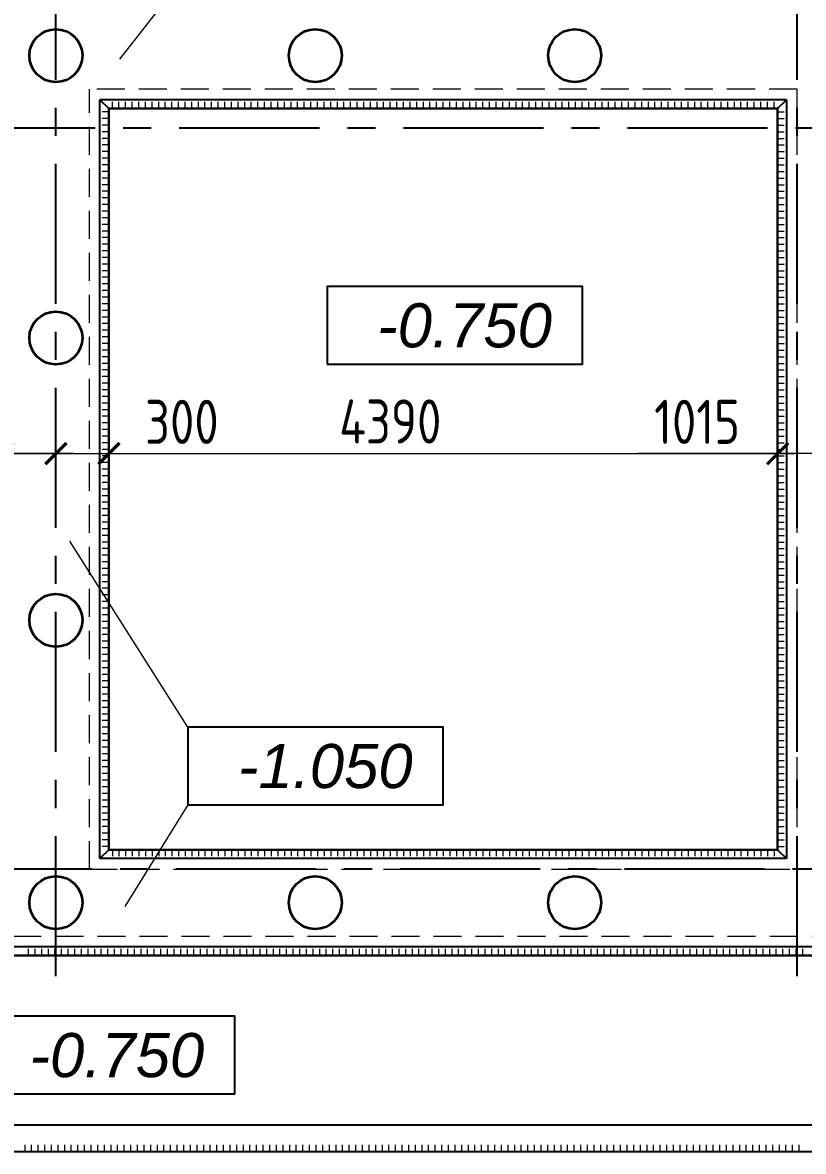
# Model space of a CAD drawing. Extents: x -12289450 to -10763036, y -7834513 to -6150123.
# Drawn here: x -11254070 to -11249645, y -7823181 to -7816784 of the extents above; entities that cross this region are included whole.
import ezdxf

# ---------------------------------------------------------------- set-up
doc = ezdxf.new("R2010")
doc.units = 0
doc.header["$LTSCALE"] = 25
doc.header["$PDMODE"] = 35
doc.linetypes.add('CENTER', pattern=[50.8, 31.75, -6.35, 6.35, -6.35])
doc.linetypes.add('HIDDEN', pattern=[9.525, 6.35, -3.175])
doc.layers.get('DefPoints').update_dxf_attribs({"color": 10, "lineweight": 30})
doc.layers.add('005-РАЗМЕРЫ', color=252, linetype='Continuous')
doc.layers.add('014-ОСИ', color=251, linetype='CENTER')
for name, color, linetype, lineweight in [('RAZMER', 7, 'Continuous', 9), ('Земля', 7, 'Continuous', 15), ('ФУНДАМЕНТ', 5, 'Continuous', 30)]:
    doc.layers.add(name, color=color, linetype=linetype, lineweight=lineweight)
doc.styles.add('GOST 2.304', font='cs_gost2304.shx')
doc.styles.get("Standard").update_dxf_attribs({"font": 'arial.ttf'})
doc.styles.add('Текстер', font='ariali.ttf')
doc.dimstyles.new('1', dxfattribs={"dimscale": 100, "dimtxt": 2.5, "dimasz": 1.2, "dimexe": 1, "dimexo": 1, "dimgap": 0.5, "dimtad": 1, "dimdec": 0, "dimzin": 0, "dimdsep": 46, "dimtxsty": 'GOST 2.304', "dimblk": 'ARCHTICK', "dimcen": 0.09, "dimdle": 1, "dimclrd": 256, "dimclre": 256, "dimclrt": 7, "dimadec": 0, "dimazin": 0, "dimtfac": 1, "dimtdec": 0, "dimtmove": 0, "dimatfit": 3, "dimldrblk": 'ARCHTICK', "dimfxl": 0, "dimtolj": 1, "dimtzin": 0, "dimlwd": 5, "dimlwe": 5, "dimarcsym": 0})

# ---------------------------------------------------------------- blocks, each defined once
blk = doc.blocks.new('Уровень')
at = {"color": 213, "linetype": 'ByBlock'}
blk.add_lwpolyline([(0, 0), (1543.7, 0), (1543.7, 468.7), (0, 468.7)], close=True, dxfattribs=at)
at = {"flags": 4}
blk.add_attdef('+-0.000', (69.7, 107.1), '', height=250, dxfattribs=at)
blk = doc.blocks.new('_ArchTick')
at = {"color": 0, "linetype": 'ByBlock', "const_width": 0.15}
blk.add_lwpolyline([(-0.5, -0.5), (0.5, 0.5)], dxfattribs=at)
blk = doc.blocks.new('*D1401')
at = {"layer": '005-РАЗМЕРЫ', "lineweight": 5, "transparency": 16777216}
for p, q in [((-11254180.9, -7819181.6), (-11254180.9, -7819126.6)), ((-11253880.9, -7819181.6), (-11253880.9, -7819126.6)), ((-11254180.9, -7819226.6), (-11254888.4, -7819226.6)), ((-11253780.9, -7819226.6), (-11254180.9, -7819226.6))]:
    blk.add_line(p, q, dxfattribs=at)
at = {"layer": 'DefPoints', "color": 0, "transparency": 16777216}
for p in [(-11254180.9, -7819226.6), (-11254180.9, -7819281.6), (-11253880.9, -7819281.6)]:
    blk.add_point(p, dxfattribs=at)
at = {"layer": '005-РАЗМЕРЫ', "lineweight": 5, "transparency": 16777216, "xscale": 120, "yscale": 120, "zscale": 120, "rotation": 180}
blk.add_blockref('_ArchTick', (-11254180.9, -7819226.6), dxfattribs=at)
at = {"layer": '005-РАЗМЕРЫ', "lineweight": 5, "transparency": 16777216, "xscale": 120, "yscale": 120, "zscale": 120}
blk.add_blockref('_ArchTick', (-11253880.9, -7819226.6), dxfattribs=at)
at = {"layer": '005-РАЗМЕРЫ', "color": 7, "transparency": 16777216, "insert": (-11254594.6, -7819046.4), "char_height": 250, "attachment_point": 5, "style": 'GOST 2.304'}
blk.add_mtext('\\A1;300', dxfattribs=at)
blk = doc.blocks.new('*D1402')
at = {"layer": '005-РАЗМЕРЫ', "lineweight": 5, "transparency": 16777216}
for p, q in [((-11253880.9, -7819181.6), (-11253880.9, -7819126.6)), ((-11253580.9, -7819181.6), (-11253580.9, -7819126.6)), ((-11253980.9, -7819226.6), (-11253580.9, -7819226.6)), ((-11253580.9, -7819226.6), (-11252873.4, -7819226.6))]:
    blk.add_line(p, q, dxfattribs=at)
at = {"layer": 'DefPoints', "color": 0, "transparency": 16777216}
for p in [(-11253580.9, -7819226.6), (-11253880.9, -7819281.6), (-11253580.9, -7819281.6)]:
    blk.add_point(p, dxfattribs=at)
at = {"layer": '005-РАЗМЕРЫ', "lineweight": 5, "transparency": 16777216, "xscale": 120, "yscale": 120, "zscale": 120, "rotation": 180}
blk.add_blockref('_ArchTick', (-11253880.9, -7819226.6), dxfattribs=at)
at = {"layer": '005-РАЗМЕРЫ', "lineweight": 5, "transparency": 16777216, "xscale": 120, "yscale": 120, "zscale": 120}
blk.add_blockref('_ArchTick', (-11253580.9, -7819226.6), dxfattribs=at)
at = {"layer": '005-РАЗМЕРЫ', "color": 7, "transparency": 16777216, "insert": (-11253167.1, -7819046.4), "char_height": 250, "attachment_point": 5, "style": 'GOST 2.304'}
blk.add_mtext('\\A1;300', dxfattribs=at)
blk = doc.blocks.new('*D1403')
at = {"layer": '005-РАЗМЕРЫ', "lineweight": 5, "transparency": 16777216}
for p, q in [((-11254180.9, -7819181.6), (-11254180.9, -7819126.6)), ((-11254280.9, -7819226.6), (-11249690.9, -7819226.6)), ((-11249790.9, -7819302.4), (-11249790.9, -7819326.6))]:
    blk.add_line(p, q, dxfattribs=at)
at = {"layer": 'DefPoints', "color": 0, "transparency": 16777216}
for p in [(-11249790.9, -7819202.4), (-11249790.9, -7819226.6), (-11254180.9, -7819281.6)]:
    blk.add_point(p, dxfattribs=at)
at = {"layer": '005-РАЗМЕРЫ', "lineweight": 5, "transparency": 16777216, "xscale": 120, "yscale": 120, "zscale": 120, "rotation": 180}
blk.add_blockref('_ArchTick', (-11254180.9, -7819226.6), dxfattribs=at)
at = {"layer": '005-РАЗМЕРЫ', "lineweight": 5, "transparency": 16777216, "xscale": 120, "yscale": 120, "zscale": 120}
blk.add_blockref('_ArchTick', (-11249790.9, -7819226.6), dxfattribs=at)
at = {"layer": '005-РАЗМЕРЫ', "color": 7, "transparency": 16777216, "insert": (-11251985.9, -7819044.4), "char_height": 250, "attachment_point": 5, "style": 'GOST 2.304'}
blk.add_mtext('\\A1;4390', dxfattribs=at)
blk = doc.blocks.new('*D1404')
at = {"layer": '005-РАЗМЕРЫ', "lineweight": 5, "transparency": 16777216}
for p, q in [((-11249790.9, -7819226.6), (-11250583.7, -7819226.6)), ((-11248775.9, -7819226.6), (-11249890.9, -7819226.6)), ((-11249790.9, -7819302.4), (-11249790.9, -7819326.6)), ((-11248775.9, -7819323.6), (-11248775.9, -7819326.6))]:
    blk.add_line(p, q, dxfattribs=at)
at = {"layer": 'DefPoints', "color": 0, "transparency": 16777216}
for p in [(-11249790.9, -7819202.4), (-11248775.9, -7819223.6), (-11248775.9, -7819226.6)]:
    blk.add_point(p, dxfattribs=at)
at = {"layer": '005-РАЗМЕРЫ', "lineweight": 5, "transparency": 16777216, "xscale": 120, "yscale": 120, "zscale": 120, "rotation": 180}
blk.add_blockref('_ArchTick', (-11249790.9, -7819226.6), dxfattribs=at)
at = {"layer": '005-РАЗМЕРЫ', "lineweight": 5, "transparency": 16777216, "xscale": 120, "yscale": 120, "zscale": 120}
blk.add_blockref('_ArchTick', (-11248775.9, -7819226.6), dxfattribs=at)
at = {"layer": '005-РАЗМЕРЫ', "color": 7, "transparency": 16777216, "insert": (-11250247.3, -7819046.4), "char_height": 250, "attachment_point": 5, "style": 'GOST 2.304'}
blk.add_mtext('\\A1;1015', dxfattribs=at)

msp = doc.modelspace()

# ---------------------------------------------------------------- linework, layer by layer
at = {"layer": '014-ОСИ'}
for points in [[(-11249680.9, -7822187.4), (-11249680.9, -7808173)], [(-11253880.9, -7822187.4), (-11253880.9, -7808273)], [(-11246037.8, -7817381.1), (-11263878.5, -7817381.1)], [(-11246055.6, -7821581.1), (-11263878.5, -7821581.1)]]:
    msp.add_lwpolyline(points, dxfattribs=at)
at = {"layer": 'RAZMER', "color": 211}
for points in [[(-11253107.5, -7816461.8), (-11253519.7, -7816991.5)], [(-11253133.3, -7820776.8), (-11253802.3, -7819722.2)], [(-11253133.3, -7821216.1), (-11253489.3, -7821792.6)]]:
    msp.add_lwpolyline(points, dxfattribs=at)
at = {"layer": 'Земля', "lineweight": 25}
for p, q in [((-11249740.9, -7817221.1), (-11249740.9, -7821521.1)), ((-11249740.9, -7821521.1), (-11253630.9, -7821521.1)), ((-11249400.9, -7822021.1), (-11259420.9, -7822021.1))]:
    msp.add_line(p, q, dxfattribs=at)
at = {"layer": 'Земля', "linetype": 'Continuous', "lineweight": 5, "ltscale": 3}
for p, q in [((-11253580.9, -7817289.9), (-11253618.4, -7817289.9)), ((-11249790.9, -7817271.1), (-11253580.9, -7817271.1)), ((-11253580.9, -7817271.1), (-11253580.9, -7821471.1)), ((-11253560.9, -7817271.1), (-11253560.9, -7817233.6)), ((-11253523.4, -7817271.1), (-11253523.4, -7817233.6)), ((-11253485.9, -7817271.1), (-11253485.9, -7817233.6)), ((-11253448.4, -7817271.1), (-11253448.4, -7817233.6)), ((-11253410.9, -7817271.1), (-11253410.9, -7817233.6)), ((-11253373.4, -7817271.1), (-11253373.4, -7817233.6)), ((-11253335.9, -7817271.1), (-11253335.9, -7817233.6)), ((-11253298.4, -7817271.1), (-11253298.4, -7817233.6)), ((-11253260.9, -7817271.1), (-11253260.9, -7817233.6)), ((-11253223.4, -7817271.1), (-11253223.4, -7817233.6)), ((-11253185.9, -7817271.1), (-11253185.9, -7817233.6)), ((-11253148.4, -7817271.1), (-11253148.4, -7817233.6)), ((-11253110.9, -7817271.1), (-11253110.9, -7817233.6)), ((-11253073.4, -7817271.1), (-11253073.4, -7817233.6)), ((-11253035.9, -7817271.1), (-11253035.9, -7817233.6)), ((-11252998.4, -7817271.1), (-11252998.4, -7817233.6)), ((-11252960.9, -7817271.1), (-11252960.9, -7817233.6)), ((-11252923.4, -7817271.1), (-11252923.4, -7817233.6)), ((-11252885.9, -7817271.1), (-11252885.9, -7817233.6)), ((-11252848.4, -7817271.1), (-11252848.4, -7817233.6)), ((-11252810.9, -7817271.1), (-11252810.9, -7817233.6)), ((-11252773.4, -7817271.1), (-11252773.4, -7817233.6)), ((-11252735.9, -7817271.1), (-11252735.9, -7817233.6)), ((-11252698.4, -7817271.1), (-11252698.4, -7817233.6)), ((-11252660.9, -7817271.1), (-11252660.9, -7817233.6)), ((-11252623.4, -7817271.1), (-11252623.4, -7817233.6)), ((-11252585.9, -7817271.1), (-11252585.9, -7817233.6)), ((-11252548.4, -7817271.1), (-11252548.4, -7817233.6)), ((-11252510.9, -7817271.1), (-11252510.9, -7817233.6)), ((-11252473.4, -7817271.1), (-11252473.4, -7817233.6)), ((-11252435.9, -7817271.1), (-11252435.9, -7817233.6)), ((-11252398.4, -7817271.1), (-11252398.4, -7817233.6)), ((-11252360.9, -7817271.1), (-11252360.9, -7817233.6)), ((-11252323.4, -7817271.1), (-11252323.4, -7817233.6)), ((-11252285.9, -7817271.1), (-11252285.9, -7817233.6)), ((-11252248.4, -7817271.1), (-11252248.4, -7817233.6)), ((-11252210.9, -7817271.1), (-11252210.9, -7817233.6)), ((-11252173.4, -7817271.1), (-11252173.4, -7817233.6)), ((-11252135.9, -7817271.1), (-11252135.9, -7817233.6)), ((-11252098.4, -7817271.1), (-11252098.4, -7817233.6)), ((-11252060.9, -7817271.1), (-11252060.9, -7817233.6)), ((-11252023.4, -7817271.1), (-11252023.4, -7817233.6)), ((-11251985.9, -7817271.1), (-11251985.9, -7817233.6)), ((-11251948.4, -7817271.1), (-11251948.4, -7817233.6)), ((-11251910.9, -7817271.1), (-11251910.9, -7817233.6)), ((-11251873.4, -7817271.1), (-11251873.4, -7817233.6)), ((-11251835.9, -7817271.1), (-11251835.9, -7817233.6)), ((-11251798.4, -7817271.1), (-11251798.4, -7817233.6)), ((-11251760.9, -7817271.1), (-11251760.9, -7817233.6)), ((-11251723.4, -7817271.1), (-11251723.4, -7817233.6)), ((-11251685.9, -7817271.1), (-11251685.9, -7817233.6)), ((-11251648.4, -7817271.1), (-11251648.4, -7817233.6)), ((-11251610.9, -7817271.1), (-11251610.9, -7817233.6)), ((-11251573.4, -7817271.1), (-11251573.4, -7817233.6)), ((-11251535.9, -7817271.1), (-11251535.9, -7817233.6)), ((-11251498.4, -7817271.1), (-11251498.4, -7817233.6)), ((-11251460.9, -7817271.1), (-11251460.9, -7817233.6)), ((-11251423.4, -7817271.1), (-11251423.4, -7817233.6)), ((-11251385.9, -7817271.1), (-11251385.9, -7817233.6)), ((-11251348.4, -7817271.1), (-11251348.4, -7817233.6)), ((-11251310.9, -7817271.1), (-11251310.9, -7817233.6)), ((-11251273.4, -7817271.1), (-11251273.4, -7817233.6)), ((-11251235.9, -7817271.1), (-11251235.9, -7817233.6)), ((-11251198.4, -7817271.1), (-11251198.4, -7817233.6)), ((-11251160.9, -7817271.1), (-11251160.9, -7817233.6)), ((-11251123.4, -7817271.1), (-11251123.4, -7817233.6)), ((-11251085.9, -7817271.1), (-11251085.9, -7817233.6)), ((-11251048.4, -7817271.1), (-11251048.4, -7817233.6)), ((-11251010.9, -7817271.1), (-11251010.9, -7817233.6)), ((-11250973.4, -7817271.1), (-11250973.4, -7817233.6)), ((-11250935.9, -7817271.1), (-11250935.9, -7817233.6)), ((-11250898.4, -7817271.1), (-11250898.4, -7817233.6)), ((-11250860.9, -7817271.1), (-11250860.9, -7817233.6)), ((-11250823.4, -7817271.1), (-11250823.4, -7817233.6)), ((-11250785.9, -7817271.1), (-11250785.9, -7817233.6)), ((-11250748.4, -7817271.1), (-11250748.4, -7817233.6)), ((-11250710.9, -7817271.1), (-11250710.9, -7817233.6)), ((-11250673.4, -7817271.1), (-11250673.4, -7817233.6)), ((-11250635.9, -7817271.1), (-11250635.9, -7817233.6)), ((-11250598.4, -7817271.1), (-11250598.4, -7817233.6)), ((-11250560.9, -7817271.1), (-11250560.9, -7817233.6)), ((-11250523.4, -7817271.1), (-11250523.4, -7817233.6)), ((-11250485.9, -7817271.1), (-11250485.9, -7817233.6)), ((-11250448.4, -7817271.1), (-11250448.4, -7817233.6)), ((-11250410.9, -7817271.1), (-11250410.9, -7817233.6)), ((-11250373.4, -7817271.1), (-11250373.4, -7817233.6)), ((-11250335.9, -7817271.1), (-11250335.9, -7817233.6)), ((-11250298.4, -7817271.1), (-11250298.4, -7817233.6)), ((-11250260.9, -7817271.1), (-11250260.9, -7817233.6)), ((-11250223.4, -7817271.1), (-11250223.4, -7817233.6)), ((-11250185.9, -7817271.1), (-11250185.9, -7817233.6)), ((-11250148.4, -7817271.1), (-11250148.4, -7817233.6)), ((-11250110.9, -7817271.1), (-11250110.9, -7817233.6)), ((-11250073.4, -7817271.1), (-11250073.4, -7817233.6)), ((-11250035.9, -7817271.1), (-11250035.9, -7817233.6)), ((-11249998.4, -7817271.1), (-11249998.4, -7817233.6)), ((-11249960.9, -7817271.1), (-11249960.9, -7817233.6)), ((-11249923.4, -7817271.1), (-11249923.4, -7817233.6)), ((-11249885.9, -7817271.1), (-11249885.9, -7817233.6)), ((-11249848.4, -7817271.1), (-11249848.4, -7817233.6)), ((-11249810.9, -7817271.1), (-11249810.9, -7817233.6)), ((-11249790.9, -7821471.1), (-11249790.9, -7817271.1)), ((-11249790.9, -7817289.9), (-11249753.4, -7817289.9)), ((-11253580.9, -7817327.4), (-11253618.4, -7817327.4)), ((-11249790.9, -7817327.4), (-11249753.4, -7817327.4)), ((-11253580.9, -7817364.9), (-11253618.4, -7817364.9)), ((-11253580.9, -7817402.4), (-11253618.4, -7817402.4)), ((-11249790.9, -7817364.9), (-11249753.4, -7817364.9)), ((-11249790.9, -7817402.4), (-11249753.4, -7817402.4)), ((-11253580.9, -7817439.9), (-11253618.4, -7817439.9)), ((-11253580.9, -7817477.4), (-11253618.4, -7817477.4)), ((-11249790.9, -7817439.9), (-11249753.4, -7817439.9)), ((-11249790.9, -7817477.4), (-11249753.4, -7817477.4)), ((-11253580.9, -7817514.9), (-11253618.4, -7817514.9)), ((-11253580.9, -7817552.4), (-11253618.4, -7817552.4)), ((-11249790.9, -7817514.9), (-11249753.4, -7817514.9)), ((-11249790.9, -7817552.4), (-11249753.4, -7817552.4)), ((-11253580.9, -7817589.9), (-11253618.4, -7817589.9)), ((-11249790.9, -7817589.9), (-11249753.4, -7817589.9)), ((-11253580.9, -7817627.4), (-11253618.4, -7817627.4)), ((-11253580.9, -7817664.9), (-11253618.4, -7817664.9)), ((-11249790.9, -7817627.4), (-11249753.4, -7817627.4)), ((-11249790.9, -7817664.9), (-11249753.4, -7817664.9)), ((-11253580.9, -7817702.4), (-11253618.4, -7817702.4)), ((-11253580.9, -7817739.9), (-11253618.4, -7817739.9)), ((-11249790.9, -7817702.4), (-11249753.4, -7817702.4)), ((-11249790.9, -7817739.9), (-11249753.4, -7817739.9)), ((-11253580.9, -7817777.4), (-11253618.4, -7817777.4)), ((-11249790.9, -7817777.4), (-11249753.4, -7817777.4)), ((-11253580.9, -7817814.9), (-11253618.4, -7817814.9)), ((-11253580.9, -7817852.4), (-11253618.4, -7817852.4)), ((-11249790.9, -7817814.9), (-11249753.4, -7817814.9)), ((-11249790.9, -7817852.4), (-11249753.4, -7817852.4)), ((-11253580.9, -7817889.9), (-11253618.4, -7817889.9)), ((-11253580.9, -7817927.4), (-11253618.4, -7817927.4)), ((-11249790.9, -7817889.9), (-11249753.4, -7817889.9)), ((-11249790.9, -7817927.4), (-11249753.4, -7817927.4)), ((-11253580.9, -7817964.9), (-11253618.4, -7817964.9)), ((-11249790.9, -7817964.9), (-11249753.4, -7817964.9)), ((-11253580.9, -7818002.4), (-11253618.4, -7818002.4)), ((-11253580.9, -7818039.9), (-11253618.4, -7818039.9)), ((-11249790.9, -7818002.4), (-11249753.4, -7818002.4)), ((-11249790.9, -7818039.9), (-11249753.4, -7818039.9)), ((-11253580.9, -7818077.4), (-11253618.4, -7818077.4)), ((-11253580.9, -7818114.9), (-11253618.4, -7818114.9)), ((-11249790.9, -7818077.4), (-11249753.4, -7818077.4)), ((-11249790.9, -7818114.9), (-11249753.4, -7818114.9)), ((-11253580.9, -7818152.4), (-11253618.4, -7818152.4)), ((-11253580.9, -7818189.9), (-11253618.4, -7818189.9)), ((-11249790.9, -7818152.4), (-11249753.4, -7818152.4)), ((-11249790.9, -7818189.9), (-11249753.4, -7818189.9)), ((-11253580.9, -7818227.4), (-11253618.4, -7818227.4)), ((-11249790.9, -7818227.4), (-11249753.4, -7818227.4)), ((-11253580.9, -7818264.9), (-11253618.4, -7818264.9)), ((-11253580.9, -7818302.4), (-11253618.4, -7818302.4)), ((-11249790.9, -7818264.9), (-11249753.4, -7818264.9)), ((-11249790.9, -7818302.4), (-11249753.4, -7818302.4)), ((-11253580.9, -7818339.9), (-11253618.4, -7818339.9)), ((-11253580.9, -7818377.4), (-11253618.4, -7818377.4)), ((-11249790.9, -7818339.9), (-11249753.4, -7818339.9)), ((-11249790.9, -7818377.4), (-11249753.4, -7818377.4)), ((-11253580.9, -7818414.9), (-11253618.4, -7818414.9)), ((-11249790.9, -7818414.9), (-11249753.4, -7818414.9)), ((-11253580.9, -7818452.4), (-11253618.4, -7818452.4)), ((-11253580.9, -7818489.9), (-11253618.4, -7818489.9)), ((-11249790.9, -7818452.4), (-11249753.4, -7818452.4)), ((-11249790.9, -7818489.9), (-11249753.4, -7818489.9)), ((-11253580.9, -7818527.4), (-11253618.4, -7818527.4)), ((-11253580.9, -7818564.9), (-11253618.4, -7818564.9)), ((-11249790.9, -7818527.4), (-11249753.4, -7818527.4)), ((-11249790.9, -7818564.9), (-11249753.4, -7818564.9)), ((-11253580.9, -7818602.4), (-11253618.4, -7818602.4)), ((-11253580.9, -7818639.9), (-11253618.4, -7818639.9)), ((-11249790.9, -7818602.4), (-11249753.4, -7818602.4)), ((-11249790.9, -7818639.9), (-11249753.4, -7818639.9)), ((-11253580.9, -7818677.4), (-11253618.4, -7818677.4)), ((-11249790.9, -7818677.4), (-11249753.4, -7818677.4)), ((-11253580.9, -7818714.9), (-11253618.4, -7818714.9)), ((-11253580.9, -7818752.4), (-11253618.4, -7818752.4)), ((-11249790.9, -7818714.9), (-11249753.4, -7818714.9)), ((-11249790.9, -7818752.4), (-11249753.4, -7818752.4)), ((-11253580.9, -7818789.9), (-11253618.4, -7818789.9)), ((-11253580.9, -7818827.4), (-11253618.4, -7818827.4)), ((-11249790.9, -7818789.9), (-11249753.4, -7818789.9)), ((-11249790.9, -7818827.4), (-11249753.4, -7818827.4)), ((-11253580.9, -7818864.9), (-11253618.4, -7818864.9)), ((-11249790.9, -7818864.9), (-11249753.4, -7818864.9)), ((-11253580.9, -7818902.4), (-11253618.4, -7818902.4)), ((-11253580.9, -7818939.9), (-11253618.4, -7818939.9)), ((-11249790.9, -7818902.4), (-11249753.4, -7818902.4)), ((-11249790.9, -7818939.9), (-11249753.4, -7818939.9)), ((-11253580.9, -7818977.4), (-11253618.4, -7818977.4)), ((-11253580.9, -7819014.9), (-11253618.4, -7819014.9)), ((-11249790.9, -7818977.4), (-11249753.4, -7818977.4)), ((-11249790.9, -7819014.9), (-11249753.4, -7819014.9)), ((-11253580.9, -7819052.4), (-11253618.4, -7819052.4)), ((-11249790.9, -7819052.4), (-11249753.4, -7819052.4)), ((-11253580.9, -7819089.9), (-11253618.4, -7819089.9)), ((-11253580.9, -7819127.4), (-11253618.4, -7819127.4)), ((-11249790.9, -7819089.9), (-11249753.4, -7819089.9)), ((-11249790.9, -7819127.4), (-11249753.4, -7819127.4)), ((-11253580.9, -7819164.9), (-11253618.4, -7819164.9)), ((-11253580.9, -7819202.4), (-11253618.4, -7819202.4)), ((-11249790.9, -7819164.9), (-11249753.4, -7819164.9)), ((-11249790.9, -7819202.4), (-11249753.4, -7819202.4)), ((-11253580.9, -7819239.9), (-11253618.4, -7819239.9)), ((-11253580.9, -7819277.4), (-11253618.4, -7819277.4)), ((-11249790.9, -7819239.9), (-11249753.4, -7819239.9)), ((-11249790.9, -7819277.4), (-11249753.4, -7819277.4)), ((-11253580.9, -7819314.9), (-11253618.4, -7819314.9)), ((-11249790.9, -7819314.9), (-11249753.4, -7819314.9)), ((-11253580.9, -7819352.4), (-11253618.4, -7819352.4)), ((-11253580.9, -7819389.9), (-11253618.4, -7819389.9)), ((-11249790.9, -7819352.4), (-11249753.4, -7819352.4)), ((-11249790.9, -7819389.9), (-11249753.4, -7819389.9)), ((-11253580.9, -7819427.4), (-11253618.4, -7819427.4)), ((-11253580.9, -7819464.9), (-11253618.4, -7819464.9)), ((-11249790.9, -7819427.4), (-11249753.4, -7819427.4)), ((-11249790.9, -7819464.9), (-11249753.4, -7819464.9)), ((-11253580.9, -7819502.4), (-11253618.4, -7819502.4)), ((-11249790.9, -7819502.4), (-11249753.4, -7819502.4)), ((-11253580.9, -7819539.9), (-11253618.4, -7819539.9)), ((-11253580.9, -7819577.4), (-11253618.4, -7819577.4)), ((-11249790.9, -7819539.9), (-11249753.4, -7819539.9)), ((-11249790.9, -7819577.4), (-11249753.4, -7819577.4)), ((-11253580.9, -7819614.9), (-11253618.4, -7819614.9)), ((-11253580.9, -7819652.4), (-11253618.4, -7819652.4)), ((-11249790.9, -7819614.9), (-11249753.4, -7819614.9)), ((-11249790.9, -7819652.4), (-11249753.4, -7819652.4)), ((-11253580.9, -7819689.9), (-11253618.4, -7819689.9)), ((-11253580.9, -7819727.4), (-11253618.4, -7819727.4)), ((-11249790.9, -7819689.9), (-11249753.4, -7819689.9)), ((-11249790.9, -7819727.4), (-11249753.4, -7819727.4)), ((-11253580.9, -7819764.9), (-11253618.4, -7819764.9)), ((-11249790.9, -7819764.9), (-11249753.4, -7819764.9)), ((-11253580.9, -7819802.4), (-11253618.4, -7819802.4)), ((-11253580.9, -7819839.9), (-11253618.4, -7819839.9)), ((-11249790.9, -7819802.4), (-11249753.4, -7819802.4)), ((-11249790.9, -7819839.9), (-11249753.4, -7819839.9)), ((-11253580.9, -7819877.4), (-11253618.4, -7819877.4)), ((-11253580.9, -7819914.9), (-11253618.4, -7819914.9)), ((-11249790.9, -7819877.4), (-11249753.4, -7819877.4)), ((-11249790.9, -7819914.9), (-11249753.4, -7819914.9)), ((-11253580.9, -7819952.4), (-11253618.4, -7819952.4)), ((-11249790.9, -7819952.4), (-11249753.4, -7819952.4)), ((-11253580.9, -7819989.9), (-11253618.4, -7819989.9)), ((-11253580.9, -7820027.4), (-11253618.4, -7820027.4)), ((-11249790.9, -7819989.9), (-11249753.4, -7819989.9)), ((-11249790.9, -7820027.4), (-11249753.4, -7820027.4)), ((-11253580.9, -7820064.9), (-11253618.4, -7820064.9)), ((-11253580.9, -7820102.4), (-11253618.4, -7820102.4)), ((-11249790.9, -7820064.9), (-11249753.4, -7820064.9)), ((-11249790.9, -7820102.4), (-11249753.4, -7820102.4)), ((-11253580.9, -7820139.9), (-11253618.4, -7820139.9)), ((-11249790.9, -7820139.9), (-11249753.4, -7820139.9)), ((-11253580.9, -7820177.4), (-11253618.4, -7820177.4)), ((-11253580.9, -7820214.9), (-11253618.4, -7820214.9)), ((-11249790.9, -7820177.4), (-11249753.4, -7820177.4)), ((-11249790.9, -7820214.9), (-11249753.4, -7820214.9)), ((-11253580.9, -7820252.4), (-11253618.4, -7820252.4)), ((-11253580.9, -7820289.9), (-11253618.4, -7820289.9)), ((-11249790.9, -7820252.4), (-11249753.4, -7820252.4)), ((-11249790.9, -7820289.9), (-11249753.4, -7820289.9)), ((-11253580.9, -7820327.4), (-11253618.4, -7820327.4)), ((-11253580.9, -7820364.9), (-11253618.4, -7820364.9)), ((-11249790.9, -7820327.4), (-11249753.4, -7820327.4)), ((-11249790.9, -7820364.9), (-11249753.4, -7820364.9)), ((-11253580.9, -7820402.4), (-11253618.4, -7820402.4)), ((-11249790.9, -7820402.4), (-11249753.4, -7820402.4)), ((-11253580.9, -7820439.9), (-11253618.4, -7820439.9)), ((-11253580.9, -7820477.4), (-11253618.4, -7820477.4)), ((-11249790.9, -7820439.9), (-11249753.4, -7820439.9)), ((-11249790.9, -7820477.4), (-11249753.4, -7820477.4)), ((-11253580.9, -7820514.9), (-11253618.4, -7820514.9)), ((-11253580.9, -7820552.4), (-11253618.4, -7820552.4)), ((-11249790.9, -7820514.9), (-11249753.4, -7820514.9)), ((-11249790.9, -7820552.4), (-11249753.4, -7820552.4)), ((-11253580.9, -7820589.9), (-11253618.4, -7820589.9)), ((-11249790.9, -7820589.9), (-11249753.4, -7820589.9)), ((-11253580.9, -7820627.4), (-11253618.4, -7820627.4)), ((-11253580.9, -7820664.9), (-11253618.4, -7820664.9)), ((-11249790.9, -7820627.4), (-11249753.4, -7820627.4)), ((-11249790.9, -7820664.9), (-11249753.4, -7820664.9)), ((-11253580.9, -7820702.4), (-11253618.4, -7820702.4)), ((-11253580.9, -7820739.9), (-11253618.4, -7820739.9)), ((-11249790.9, -7820702.4), (-11249753.4, -7820702.4)), ((-11249790.9, -7820739.9), (-11249753.4, -7820739.9)), ((-11253580.9, -7820777.4), (-11253618.4, -7820777.4)), ((-11253580.9, -7820814.9), (-11253618.4, -7820814.9)), ((-11249790.9, -7820777.4), (-11249753.4, -7820777.4)), ((-11249790.9, -7820814.9), (-11249753.4, -7820814.9)), ((-11253580.9, -7820852.4), (-11253618.4, -7820852.4)), ((-11249790.9, -7820852.4), (-11249753.4, -7820852.4)), ((-11253580.9, -7820889.9), (-11253618.4, -7820889.9)), ((-11253580.9, -7820927.4), (-11253618.4, -7820927.4)), ((-11249790.9, -7820889.9), (-11249753.4, -7820889.9)), ((-11249790.9, -7820927.4), (-11249753.4, -7820927.4)), ((-11253580.9, -7820964.9), (-11253618.4, -7820964.9)), ((-11253580.9, -7821002.4), (-11253618.4, -7821002.4)), ((-11249790.9, -7820964.9), (-11249753.4, -7820964.9)), ((-11249790.9, -7821002.4), (-11249753.4, -7821002.4)), ((-11253580.9, -7821039.9), (-11253618.4, -7821039.9)), ((-11249790.9, -7821039.9), (-11249753.4, -7821039.9)), ((-11253580.9, -7821077.4), (-11253618.4, -7821077.4)), ((-11253580.9, -7821114.9), (-11253618.4, -7821114.9)), ((-11249790.9, -7821077.4), (-11249753.4, -7821077.4)), ((-11249790.9, -7821114.9), (-11249753.4, -7821114.9)), ((-11253580.9, -7821152.4), (-11253618.4, -7821152.4)), ((-11253580.9, -7821189.9), (-11253618.4, -7821189.9)), ((-11249790.9, -7821152.4), (-11249753.4, -7821152.4)), ((-11249790.9, -7821189.9), (-11249753.4, -7821189.9)), ((-11253580.9, -7821227.4), (-11253618.4, -7821227.4)), ((-11249790.9, -7821227.4), (-11249753.4, -7821227.4)), ((-11253580.9, -7821264.9), (-11253618.4, -7821264.9)), ((-11253580.9, -7821302.4), (-11253618.4, -7821302.4)), ((-11249790.9, -7821264.9), (-11249753.4, -7821264.9)), ((-11249790.9, -7821302.4), (-11249753.4, -7821302.4)), ((-11253580.9, -7821339.9), (-11253618.4, -7821339.9)), ((-11253580.9, -7821377.4), (-11253618.4, -7821377.4)), ((-11249790.9, -7821339.9), (-11249753.4, -7821339.9)), ((-11249790.9, -7821377.4), (-11249753.4, -7821377.4)), ((-11253580.9, -7821414.9), (-11253618.4, -7821414.9)), ((-11253580.9, -7821452.4), (-11253618.4, -7821452.4)), ((-11249790.9, -7821414.9), (-11249753.4, -7821414.9)), ((-11249790.9, -7821452.4), (-11249753.4, -7821452.4)), ((-11253580.9, -7821471.1), (-11249790.9, -7821471.1)), ((-11253560.9, -7821471.1), (-11253560.9, -7821508.6)), ((-11253523.4, -7821471.1), (-11253523.4, -7821508.6)), ((-11253485.9, -7821471.1), (-11253485.9, -7821508.6)), ((-11253448.4, -7821471.1), (-11253448.4, -7821508.6)), ((-11253410.9, -7821471.1), (-11253410.9, -7821508.6)), ((-11253373.4, -7821471.1), (-11253373.4, -7821508.6)), ((-11253335.9, -7821471.1), (-11253335.9, -7821508.6)), ((-11253298.4, -7821471.1), (-11253298.4, -7821508.6)), ((-11253260.9, -7821471.1), (-11253260.9, -7821508.6)), ((-11253223.4, -7821471.1), (-11253223.4, -7821508.6)), ((-11253185.9, -7821471.1), (-11253185.9, -7821508.6)), ((-11253148.4, -7821471.1), (-11253148.4, -7821508.6)), ((-11253110.9, -7821471.1), (-11253110.9, -7821508.6)), ((-11253073.4, -7821471.1), (-11253073.4, -7821508.6)), ((-11253035.9, -7821471.1), (-11253035.9, -7821508.6)), ((-11252998.4, -7821471.1), (-11252998.4, -7821508.6)), ((-11252960.9, -7821471.1), (-11252960.9, -7821508.6)), ((-11252923.4, -7821471.1), (-11252923.4, -7821508.6)), ((-11252885.9, -7821471.1), (-11252885.9, -7821508.6)), ((-11252848.4, -7821471.1), (-11252848.4, -7821508.6)), ((-11252810.9, -7821471.1), (-11252810.9, -7821508.6)), ((-11252773.4, -7821471.1), (-11252773.4, -7821508.6)), ((-11252735.9, -7821471.1), (-11252735.9, -7821508.6)), ((-11252698.4, -7821471.1), (-11252698.4, -7821508.6)), ((-11252660.9, -7821471.1), (-11252660.9, -7821508.6)), ((-11252623.4, -7821471.1), (-11252623.4, -7821508.6)), ((-11252585.9, -7821471.1), (-11252585.9, -7821508.6)), ((-11252548.4, -7821471.1), (-11252548.4, -7821508.6)), ((-11252510.9, -7821471.1), (-11252510.9, -7821508.6)), ((-11252473.4, -7821471.1), (-11252473.4, -7821508.6)), ((-11252435.9, -7821471.1), (-11252435.9, -7821508.6)), ((-11252398.4, -7821471.1), (-11252398.4, -7821508.6)), ((-11252360.9, -7821471.1), (-11252360.9, -7821508.6)), ((-11252323.4, -7821471.1), (-11252323.4, -7821508.6)), ((-11252285.9, -7821471.1), (-11252285.9, -7821508.6)), ((-11252248.4, -7821471.1), (-11252248.4, -7821508.6)), ((-11252210.9, -7821471.1), (-11252210.9, -7821508.6)), ((-11252173.4, -7821471.1), (-11252173.4, -7821508.6)), ((-11252135.9, -7821471.1), (-11252135.9, -7821508.6)), ((-11252098.4, -7821471.1), (-11252098.4, -7821508.6)), ((-11252060.9, -7821471.1), (-11252060.9, -7821508.6)), ((-11252023.4, -7821471.1), (-11252023.4, -7821508.6)), ((-11251985.9, -7821471.1), (-11251985.9, -7821508.6)), ((-11251948.4, -7821471.1), (-11251948.4, -7821508.6)), ((-11251910.9, -7821471.1), (-11251910.9, -7821508.6)), ((-11251873.4, -7821471.1), (-11251873.4, -7821508.6)), ((-11251835.9, -7821471.1), (-11251835.9, -7821508.6)), ((-11251798.4, -7821471.1), (-11251798.4, -7821508.6)), ((-11251760.9, -7821471.1), (-11251760.9, -7821508.6)), ((-11251723.4, -7821471.1), (-11251723.4, -7821508.6)), ((-11251685.9, -7821471.1), (-11251685.9, -7821508.6)), ((-11251648.4, -7821471.1), (-11251648.4, -7821508.6)), ((-11251610.9, -7821471.1), (-11251610.9, -7821508.6)), ((-11251573.4, -7821471.1), (-11251573.4, -7821508.6)), ((-11251535.9, -7821471.1), (-11251535.9, -7821508.6)), ((-11251498.4, -7821471.1), (-11251498.4, -7821508.6)), ((-11251460.9, -7821471.1), (-11251460.9, -7821508.6)), ((-11251423.4, -7821471.1), (-11251423.4, -7821508.6)), ((-11251385.9, -7821471.1), (-11251385.9, -7821508.6)), ((-11251348.4, -7821471.1), (-11251348.4, -7821508.6)), ((-11251310.9, -7821471.1), (-11251310.9, -7821508.6)), ((-11251273.4, -7821471.1), (-11251273.4, -7821508.6)), ((-11251235.9, -7821471.1), (-11251235.9, -7821508.6)), ((-11251198.4, -7821471.1), (-11251198.4, -7821508.6)), ((-11251160.9, -7821471.1), (-11251160.9, -7821508.6)), ((-11251123.4, -7821471.1), (-11251123.4, -7821508.6)), ((-11251085.9, -7821471.1), (-11251085.9, -7821508.6)), ((-11251048.4, -7821471.1), (-11251048.4, -7821508.6)), ((-11251010.9, -7821471.1), (-11251010.9, -7821508.6)), ((-11250973.4, -7821471.1), (-11250973.4, -7821508.6)), ((-11250935.9, -7821471.1), (-11250935.9, -7821508.6)), ((-11250898.4, -7821471.1), (-11250898.4, -7821508.6)), ((-11250860.9, -7821471.1), (-11250860.9, -7821508.6)), ((-11250823.4, -7821471.1), (-11250823.4, -7821508.6)), ((-11250785.9, -7821471.1), (-11250785.9, -7821508.6)), ((-11250748.4, -7821471.1), (-11250748.4, -7821508.6)), ((-11250710.9, -7821471.1), (-11250710.9, -7821508.6)), ((-11250673.4, -7821471.1), (-11250673.4, -7821508.6)), ((-11250635.9, -7821471.1), (-11250635.9, -7821508.6)), ((-11250598.4, -7821471.1), (-11250598.4, -7821508.6)), ((-11250560.9, -7821471.1), (-11250560.9, -7821508.6)), ((-11250523.4, -7821471.1), (-11250523.4, -7821508.6)), ((-11250485.9, -7821471.1), (-11250485.9, -7821508.6)), ((-11250448.4, -7821471.1), (-11250448.4, -7821508.6)), ((-11250410.9, -7821471.1), (-11250410.9, -7821508.6)), ((-11250373.4, -7821471.1), (-11250373.4, -7821508.6)), ((-11250335.9, -7821471.1), (-11250335.9, -7821508.6)), ((-11250298.4, -7821471.1), (-11250298.4, -7821508.6)), ((-11250260.9, -7821471.1), (-11250260.9, -7821508.6)), ((-11250223.4, -7821471.1), (-11250223.4, -7821508.6)), ((-11250185.9, -7821471.1), (-11250185.9, -7821508.6)), ((-11250148.4, -7821471.1), (-11250148.4, -7821508.6)), ((-11250110.9, -7821471.1), (-11250110.9, -7821508.6)), ((-11250073.4, -7821471.1), (-11250073.4, -7821508.6)), ((-11250035.9, -7821471.1), (-11250035.9, -7821508.6)), ((-11249998.4, -7821471.1), (-11249998.4, -7821508.6)), ((-11249960.9, -7821471.1), (-11249960.9, -7821508.6)), ((-11249923.4, -7821471.1), (-11249923.4, -7821508.6)), ((-11249885.9, -7821471.1), (-11249885.9, -7821508.6)), ((-11249848.4, -7821471.1), (-11249848.4, -7821508.6)), ((-11249810.9, -7821471.1), (-11249810.9, -7821508.6)), ((-11259420.9, -7822071.1), (-11249250.9, -7822071.1)), ((-11254035.9, -7822071.1), (-11254035.9, -7822033.6)), ((-11253998.4, -7822071.1), (-11253998.4, -7822033.6)), ((-11253960.9, -7822071.1), (-11253960.9, -7822033.6)), ((-11253923.4, -7822071.1), (-11253923.4, -7822033.6)), ((-11253885.9, -7822071.1), (-11253885.9, -7822033.6)), ((-11253848.4, -7822071.1), (-11253848.4, -7822033.6)), ((-11253810.9, -7822071.1), (-11253810.9, -7822033.6)), ((-11253773.4, -7822071.1), (-11253773.4, -7822033.6)), ((-11253735.9, -7822071.1), (-11253735.9, -7822033.6)), ((-11253698.4, -7822071.1), (-11253698.4, -7822033.6)), ((-11253660.9, -7822071.1), (-11253660.9, -7822033.6)), ((-11253623.4, -7822071.1), (-11253623.4, -7822033.6)), ((-11253585.9, -7822071.1), (-11253585.9, -7822033.6)), ((-11253548.4, -7822071.1), (-11253548.4, -7822033.6)), ((-11253510.9, -7822071.1), (-11253510.9, -7822033.6)), ((-11253473.4, -7822071.1), (-11253473.4, -7822033.6)), ((-11253435.9, -7822071.1), (-11253435.9, -7822033.6)), ((-11253398.4, -7822071.1), (-11253398.4, -7822033.6)), ((-11253360.9, -7822071.1), (-11253360.9, -7822033.6)), ((-11253323.4, -7822071.1), (-11253323.4, -7822033.6)), ((-11253285.9, -7822071.1), (-11253285.9, -7822033.6)), ((-11253248.4, -7822071.1), (-11253248.4, -7822033.6)), ((-11253210.9, -7822071.1), (-11253210.9, -7822033.6)), ((-11253173.4, -7822071.1), (-11253173.4, -7822033.6)), ((-11253135.9, -7822071.1), (-11253135.9, -7822033.6)), ((-11253098.4, -7822071.1), (-11253098.4, -7822033.6)), ((-11253060.9, -7822071.1), (-11253060.9, -7822033.6)), ((-11253023.4, -7822071.1), (-11253023.4, -7822033.6)), ((-11252985.9, -7822071.1), (-11252985.9, -7822033.6)), ((-11252948.4, -7822071.1), (-11252948.4, -7822033.6)), ((-11252910.9, -7822071.1), (-11252910.9, -7822033.6)), ((-11252873.4, -7822071.1), (-11252873.4, -7822033.6)), ((-11252835.9, -7822071.1), (-11252835.9, -7822033.6)), ((-11252798.4, -7822071.1), (-11252798.4, -7822033.6)), ((-11252760.9, -7822071.1), (-11252760.9, -7822033.6)), ((-11252723.4, -7822071.1), (-11252723.4, -7822033.6)), ((-11252685.9, -7822071.1), (-11252685.9, -7822033.6)), ((-11252648.4, -7822071.1), (-11252648.4, -7822033.6)), ((-11252610.9, -7822071.1), (-11252610.9, -7822033.6)), ((-11252573.4, -7822071.1), (-11252573.4, -7822033.6)), ((-11252535.9, -7822071.1), (-11252535.9, -7822033.6)), ((-11252498.4, -7822071.1), (-11252498.4, -7822033.6)), ((-11252460.9, -7822071.1), (-11252460.9, -7822033.6)), ((-11252423.4, -7822071.1), (-11252423.4, -7822033.6)), ((-11252385.9, -7822071.1), (-11252385.9, -7822033.6)), ((-11252348.4, -7822071.1), (-11252348.4, -7822033.6)), ((-11252310.9, -7822071.1), (-11252310.9, -7822033.6)), ((-11252273.4, -7822071.1), (-11252273.4, -7822033.6)), ((-11252235.9, -7822071.1), (-11252235.9, -7822033.6)), ((-11252198.4, -7822071.1), (-11252198.4, -7822033.6)), ((-11252160.9, -7822071.1), (-11252160.9, -7822033.6)), ((-11252123.4, -7822071.1), (-11252123.4, -7822033.6)), ((-11252085.9, -7822071.1), (-11252085.9, -7822033.6)), ((-11252048.4, -7822071.1), (-11252048.4, -7822033.6)), ((-11252010.9, -7822071.1), (-11252010.9, -7822033.6)), ((-11251973.4, -7822071.1), (-11251973.4, -7822033.6)), ((-11251935.9, -7822071.1), (-11251935.9, -7822033.6)), ((-11251898.4, -7822071.1), (-11251898.4, -7822033.6)), ((-11251860.9, -7822071.1), (-11251860.9, -7822033.6)), ((-11251823.4, -7822071.1), (-11251823.4, -7822033.6)), ((-11251785.9, -7822071.1), (-11251785.9, -7822033.6)), ((-11251748.4, -7822071.1), (-11251748.4, -7822033.6)), ((-11251710.9, -7822071.1), (-11251710.9, -7822033.6)), ((-11251673.4, -7822071.1), (-11251673.4, -7822033.6)), ((-11251635.9, -7822071.1), (-11251635.9, -7822033.6)), ((-11251598.4, -7822071.1), (-11251598.4, -7822033.6)), ((-11251560.9, -7822071.1), (-11251560.9, -7822033.6)), ((-11251523.4, -7822071.1), (-11251523.4, -7822033.6)), ((-11251485.9, -7822071.1), (-11251485.9, -7822033.6)), ((-11251448.4, -7822071.1), (-11251448.4, -7822033.6)), ((-11251410.9, -7822071.1), (-11251410.9, -7822033.6)), ((-11251373.4, -7822071.1), (-11251373.4, -7822033.6)), ((-11251335.9, -7822071.1), (-11251335.9, -7822033.6)), ((-11251298.4, -7822071.1), (-11251298.4, -7822033.6)), ((-11251260.9, -7822071.1), (-11251260.9, -7822033.6)), ((-11251223.4, -7822071.1), (-11251223.4, -7822033.6)), ((-11251185.9, -7822071.1), (-11251185.9, -7822033.6)), ((-11251148.4, -7822071.1), (-11251148.4, -7822033.6)), ((-11251110.9, -7822071.1), (-11251110.9, -7822033.6)), ((-11251073.4, -7822071.1), (-11251073.4, -7822033.6)), ((-11251035.9, -7822071.1), (-11251035.9, -7822033.6)), ((-11250998.4, -7822071.1), (-11250998.4, -7822033.6)), ((-11250960.9, -7822071.1), (-11250960.9, -7822033.6)), ((-11250923.4, -7822071.1), (-11250923.4, -7822033.6)), ((-11250885.9, -7822071.1), (-11250885.9, -7822033.6)), ((-11250848.4, -7822071.1), (-11250848.4, -7822033.6)), ((-11250810.9, -7822071.1), (-11250810.9, -7822033.6)), ((-11250773.4, -7822071.1), (-11250773.4, -7822033.6)), ((-11250735.9, -7822071.1), (-11250735.9, -7822033.6)), ((-11250698.4, -7822071.1), (-11250698.4, -7822033.6)), ((-11250660.9, -7822071.1), (-11250660.9, -7822033.6)), ((-11250623.4, -7822071.1), (-11250623.4, -7822033.6)), ((-11250585.9, -7822071.1), (-11250585.9, -7822033.6)), ((-11250548.4, -7822071.1), (-11250548.4, -7822033.6)), ((-11250510.9, -7822071.1), (-11250510.9, -7822033.6)), ((-11250473.4, -7822071.1), (-11250473.4, -7822033.6)), ((-11250435.9, -7822071.1), (-11250435.9, -7822033.6)), ((-11250398.4, -7822071.1), (-11250398.4, -7822033.6)), ((-11250360.9, -7822071.1), (-11250360.9, -7822033.6)), ((-11250323.4, -7822071.1), (-11250323.4, -7822033.6)), ((-11250285.9, -7822071.1), (-11250285.9, -7822033.6)), ((-11250248.4, -7822071.1), (-11250248.4, -7822033.6)), ((-11250210.9, -7822071.1), (-11250210.9, -7822033.6)), ((-11250173.4, -7822071.1), (-11250173.4, -7822033.6)), ((-11250135.9, -7822071.1), (-11250135.9, -7822033.6)), ((-11250098.4, -7822071.1), (-11250098.4, -7822033.6)), ((-11250060.9, -7822071.1), (-11250060.9, -7822033.6)), ((-11250023.4, -7822071.1), (-11250023.4, -7822033.6)), ((-11249985.9, -7822071.1), (-11249985.9, -7822033.6)), ((-11249948.4, -7822071.1), (-11249948.4, -7822033.6)), ((-11249910.9, -7822071.1), (-11249910.9, -7822033.6)), ((-11249873.4, -7822071.1), (-11249873.4, -7822033.6)), ((-11249835.9, -7822071.1), (-11249835.9, -7822033.6)), ((-11249798.4, -7822071.1), (-11249798.4, -7822033.6)), ((-11249760.9, -7822071.1), (-11249760.9, -7822033.6)), ((-11249723.4, -7822071.1), (-11249723.4, -7822033.6)), ((-11249685.9, -7822071.1), (-11249685.9, -7822033.6)), ((-11249648.4, -7822071.1), (-11249648.4, -7822033.6)), ((-11262080.9, -7823181.1), (-11244980.9, -7823181.1)), ((-11254055.9, -7823181.1), (-11254055.9, -7823143.6)), ((-11254018.4, -7823181.1), (-11254018.4, -7823143.6)), ((-11253980.9, -7823181.1), (-11253980.9, -7823143.6)), ((-11253943.4, -7823181.1), (-11253943.4, -7823143.6)), ((-11253905.9, -7823181.1), (-11253905.9, -7823143.6)), ((-11253868.4, -7823181.1), (-11253868.4, -7823143.6)), ((-11253830.9, -7823181.1), (-11253830.9, -7823143.6)), ((-11253793.4, -7823181.1), (-11253793.4, -7823143.6)), ((-11253755.9, -7823181.1), (-11253755.9, -7823143.6)), ((-11253718.4, -7823181.1), (-11253718.4, -7823143.6)), ((-11253680.9, -7823181.1), (-11253680.9, -7823143.6)), ((-11253643.4, -7823181.1), (-11253643.4, -7823143.6)), ((-11253605.9, -7823181.1), (-11253605.9, -7823143.6)), ((-11253568.4, -7823181.1), (-11253568.4, -7823143.6)), ((-11253530.9, -7823181.1), (-11253530.9, -7823143.6)), ((-11253493.4, -7823181.1), (-11253493.4, -7823143.6)), ((-11253455.9, -7823181.1), (-11253455.9, -7823143.6)), ((-11253418.4, -7823181.1), (-11253418.4, -7823143.6)), ((-11253380.9, -7823181.1), (-11253380.9, -7823143.6)), ((-11253343.4, -7823181.1), (-11253343.4, -7823143.6)), ((-11253305.9, -7823181.1), (-11253305.9, -7823143.6)), ((-11253268.4, -7823181.1), (-11253268.4, -7823143.6)), ((-11253230.9, -7823181.1), (-11253230.9, -7823143.6)), ((-11253193.4, -7823181.1), (-11253193.4, -7823143.6)), ((-11253155.9, -7823181.1), (-11253155.9, -7823143.6)), ((-11253118.4, -7823181.1), (-11253118.4, -7823143.6)), ((-11253080.9, -7823181.1), (-11253080.9, -7823143.6)), ((-11253043.4, -7823181.1), (-11253043.4, -7823143.6)), ((-11253005.9, -7823181.1), (-11253005.9, -7823143.6)), ((-11252968.4, -7823181.1), (-11252968.4, -7823143.6)), ((-11252930.9, -7823181.1), (-11252930.9, -7823143.6)), ((-11252893.4, -7823181.1), (-11252893.4, -7823143.6)), ((-11252855.9, -7823181.1), (-11252855.9, -7823143.6)), ((-11252818.4, -7823181.1), (-11252818.4, -7823143.6)), ((-11252780.9, -7823181.1), (-11252780.9, -7823143.6)), ((-11252743.4, -7823181.1), (-11252743.4, -7823143.6)), ((-11252705.9, -7823181.1), (-11252705.9, -7823143.6)), ((-11252668.4, -7823181.1), (-11252668.4, -7823143.6)), ((-11252630.9, -7823181.1), (-11252630.9, -7823143.6)), ((-11252593.4, -7823181.1), (-11252593.4, -7823143.6)), ((-11252555.9, -7823181.1), (-11252555.9, -7823143.6)), ((-11252518.4, -7823181.1), (-11252518.4, -7823143.6)), ((-11252480.9, -7823181.1), (-11252480.9, -7823143.6)), ((-11252443.4, -7823181.1), (-11252443.4, -7823143.6)), ((-11252405.9, -7823181.1), (-11252405.9, -7823143.6)), ((-11252368.4, -7823181.1), (-11252368.4, -7823143.6)), ((-11252330.9, -7823181.1), (-11252330.9, -7823143.6)), ((-11252293.4, -7823181.1), (-11252293.4, -7823143.6)), ((-11252255.9, -7823181.1), (-11252255.9, -7823143.6)), ((-11252218.4, -7823181.1), (-11252218.4, -7823143.6)), ((-11252180.9, -7823181.1), (-11252180.9, -7823143.6)), ((-11252143.4, -7823181.1), (-11252143.4, -7823143.6)), ((-11252105.9, -7823181.1), (-11252105.9, -7823143.6)), ((-11252068.4, -7823181.1), (-11252068.4, -7823143.6)), ((-11252030.9, -7823181.1), (-11252030.9, -7823143.6)), ((-11251993.4, -7823181.1), (-11251993.4, -7823143.6)), ((-11251955.9, -7823181.1), (-11251955.9, -7823143.6)), ((-11251918.4, -7823181.1), (-11251918.4, -7823143.6)), ((-11251880.9, -7823181.1), (-11251880.9, -7823143.6)), ((-11251843.4, -7823181.1), (-11251843.4, -7823143.6)), ((-11251805.9, -7823181.1), (-11251805.9, -7823143.6)), ((-11251768.4, -7823181.1), (-11251768.4, -7823143.6)), ((-11251730.9, -7823181.1), (-11251730.9, -7823143.6)), ((-11251693.4, -7823181.1), (-11251693.4, -7823143.6)), ((-11251655.9, -7823181.1), (-11251655.9, -7823143.6)), ((-11251618.4, -7823181.1), (-11251618.4, -7823143.6)), ((-11251580.9, -7823181.1), (-11251580.9, -7823143.6)), ((-11251543.4, -7823181.1), (-11251543.4, -7823143.6)), ((-11251505.9, -7823181.1), (-11251505.9, -7823143.6)), ((-11251468.4, -7823181.1), (-11251468.4, -7823143.6)), ((-11251430.9, -7823181.1), (-11251430.9, -7823143.6)), ((-11251393.4, -7823181.1), (-11251393.4, -7823143.6)), ((-11251355.9, -7823181.1), (-11251355.9, -7823143.6)), ((-11251318.4, -7823181.1), (-11251318.4, -7823143.6)), ((-11251280.9, -7823181.1), (-11251280.9, -7823143.6)), ((-11251243.4, -7823181.1), (-11251243.4, -7823143.6)), ((-11251205.9, -7823181.1), (-11251205.9, -7823143.6)), ((-11251168.4, -7823181.1), (-11251168.4, -7823143.6)), ((-11251130.9, -7823181.1), (-11251130.9, -7823143.6)), ((-11251093.4, -7823181.1), (-11251093.4, -7823143.6)), ((-11251055.9, -7823181.1), (-11251055.9, -7823143.6)), ((-11251018.4, -7823181.1), (-11251018.4, -7823143.6)), ((-11250980.9, -7823181.1), (-11250980.9, -7823143.6)), ((-11250943.4, -7823181.1), (-11250943.4, -7823143.6)), ((-11250905.9, -7823181.1), (-11250905.9, -7823143.6)), ((-11250868.4, -7823181.1), (-11250868.4, -7823143.6)), ((-11250830.9, -7823181.1), (-11250830.9, -7823143.6)), ((-11250793.4, -7823181.1), (-11250793.4, -7823143.6)), ((-11250755.9, -7823181.1), (-11250755.9, -7823143.6)), ((-11250718.4, -7823181.1), (-11250718.4, -7823143.6)), ((-11250680.9, -7823181.1), (-11250680.9, -7823143.6)), ((-11250643.4, -7823181.1), (-11250643.4, -7823143.6)), ((-11250605.9, -7823181.1), (-11250605.9, -7823143.6)), ((-11250568.4, -7823181.1), (-11250568.4, -7823143.6)), ((-11250530.9, -7823181.1), (-11250530.9, -7823143.6)), ((-11250493.4, -7823181.1), (-11250493.4, -7823143.6)), ((-11250455.9, -7823181.1), (-11250455.9, -7823143.6)), ((-11250418.4, -7823181.1), (-11250418.4, -7823143.6)), ((-11250380.9, -7823181.1), (-11250380.9, -7823143.6)), ((-11250343.4, -7823181.1), (-11250343.4, -7823143.6)), ((-11250305.9, -7823181.1), (-11250305.9, -7823143.6)), ((-11250268.4, -7823181.1), (-11250268.4, -7823143.6)), ((-11250230.9, -7823181.1), (-11250230.9, -7823143.6)), ((-11250193.4, -7823181.1), (-11250193.4, -7823143.6)), ((-11250155.9, -7823181.1), (-11250155.9, -7823143.6)), ((-11250118.4, -7823181.1), (-11250118.4, -7823143.6)), ((-11250080.9, -7823181.1), (-11250080.9, -7823143.6)), ((-11250043.4, -7823181.1), (-11250043.4, -7823143.6)), ((-11250005.9, -7823181.1), (-11250005.9, -7823143.6)), ((-11249968.4, -7823181.1), (-11249968.4, -7823143.6)), ((-11249930.9, -7823181.1), (-11249930.9, -7823143.6)), ((-11249893.4, -7823181.1), (-11249893.4, -7823143.6)), ((-11249855.9, -7823181.1), (-11249855.9, -7823143.6)), ((-11249818.4, -7823181.1), (-11249818.4, -7823143.6)), ((-11249780.9, -7823181.1), (-11249780.9, -7823143.6)), ((-11249743.4, -7823181.1), (-11249743.4, -7823143.6)), ((-11249705.9, -7823181.1), (-11249705.9, -7823143.6)), ((-11249668.4, -7823181.1), (-11249668.4, -7823143.6))]:
    msp.add_line(p, q, dxfattribs=at)
at = {"layer": 'Земля', "lineweight": 30}
msp.add_line((-11249250.9, -7822071.1), (-11259420.9, -7822071.1), dxfattribs=at)
at = {"layer": 'Земля', "lineweight": 25}
for points in [[(-11262080.9, -7813081.1), (-11262080.9, -7823181.1), (-11244980.9, -7823181.1)], [(-11261930.9, -7813231.1), (-11261930.9, -7823031.1), (-11245130.9, -7823031.1)], [(-11253630.9, -7821521.1), (-11253630.9, -7817221.1)], [(-11249740.9, -7817221.1), (-11253630.9, -7817221.1)], [(-11253580.9, -7817271.1), (-11253630.9, -7817221.1)], [(-11249790.9, -7817271.1), (-11249740.9, -7817221.1)], [(-11253580.9, -7821471.1), (-11253630.9, -7821521.1)], [(-11249790.9, -7821471.1), (-11249740.9, -7821521.1)]]:
    msp.add_lwpolyline(points, dxfattribs=at)
at = {"layer": 'Земля', "lineweight": 30}
msp.add_lwpolyline([(-11253580.9, -7817271.1), (-11249790.9, -7817271.1), (-11249790.9, -7821471.1), (-11253580.9, -7821471.1)], close=True, dxfattribs=at)
at = {"layer": 'Земля', "lineweight": 35}
for centre in [(-11253880.9, -7816971.1), (-11252410.9, -7816971.1), (-11250940.9, -7816971.1), (-11253880.9, -7818571.1), (-11253880.9, -7820171.1), (-11253880.9, -7821771.1), (-11252410.9, -7821771.1), (-11250940.9, -7821771.1)]:
    msp.add_circle(centre, 150, dxfattribs=at)
at = {"layer": 'ФУНДАМЕНТ', "linetype": 'HIDDEN', "lineweight": 0}
for points in [[(-11253690.9, -7821581.1), (-11253690.9, -7817161.1)], [(-11249680.9, -7817161.1), (-11253690.9, -7817161.1)], [(-11249680.9, -7821581.1), (-11249680.9, -7817161.1)], [(-11253690.9, -7821581.1), (-11249680.9, -7821581.1)], [(-11259360.9, -7821961.1), (-11249300.9, -7821961.1)]]:
    msp.add_lwpolyline(points, dxfattribs=at)

# ---------------------------------------------------------------- block references
at = {"color": 7, "ltscale": 2}
ref = msp.add_blockref('Уровень', (-11252344.2, -7818718.7), dxfattribs=dict(at, xscale=0.9375, yscale=0.9375, zscale=0.9375))
ref.add_attrib('+-0.000', ' -0.750', (-11252157.1, -7818624.5), dxfattribs={"height": 250, "style": 'Текстер'})
ref = msp.add_blockref('Уровень', (-11253133.3, -7821216.1), dxfattribs=dict(at, xscale=0.9375, yscale=0.9375, zscale=0.9375))
ref.add_attrib('+-0.000', ' -1.050', (-11252946.3, -7821122), dxfattribs={"height": 250, "style": 'Текстер'})
ref = msp.add_blockref('Уровень', (-11254314.4, -7822854.5), dxfattribs=dict(at, xscale=0.9375, yscale=0.9375, zscale=0.9375))
ref.add_attrib('+-0.000', ' -0.750', (-11254127.4, -7822760.3), dxfattribs={"height": 250, "style": 'Текстер'})

# ---------------------------------------------------------------- dimensions: what is measured, and where the dimension line sits
at = {"layer": '005-РАЗМЕРЫ'}
for base, p1, p2, picture, middle in [((-11254180.9, -7819226.6), (-11253880.9, -7819281.6), (-11254180.9, -7819281.6), '*D1401', (-11254594.6, -7819226.6)), ((-11248775.9, -7819226.6), (-11249790.9, -7819202.4), (-11248775.9, -7819223.6), '*D1404', (-11250247.3, -7819226.6))]:
    dim = msp.add_linear_dim(base=base, p1=p1, p2=p2, dimstyle='1', dxfattribs=at)
    dim.commit()
    dim.dimension.update_dxf_attribs({"geometry": picture, "text_midpoint": middle, "dimtype": 160})
dim = msp.add_linear_dim(base=(-11249790.9, -7819226.6), p1=(-11254180.9, -7819281.6), p2=(-11249790.9, -7819202.4), dimstyle='1', dxfattribs=at)
dim.commit()
dim.dimension.update_dxf_attribs({"geometry": '*D1403', "text_midpoint": (-11251985.9, -7819044.4)})
dim = msp.add_linear_dim(base=(-11253580.9, -7819226.6), p1=(-11253880.9, -7819281.6), p2=(-11253580.9, -7819281.6), angle=180, dimstyle='1', dxfattribs=at)
dim.commit()
dim.dimension.update_dxf_attribs({"geometry": '*D1402', "text_midpoint": (-11253167.1, -7819226.6), "dimtype": 160})

doc.saveas('drawing.dxf')
